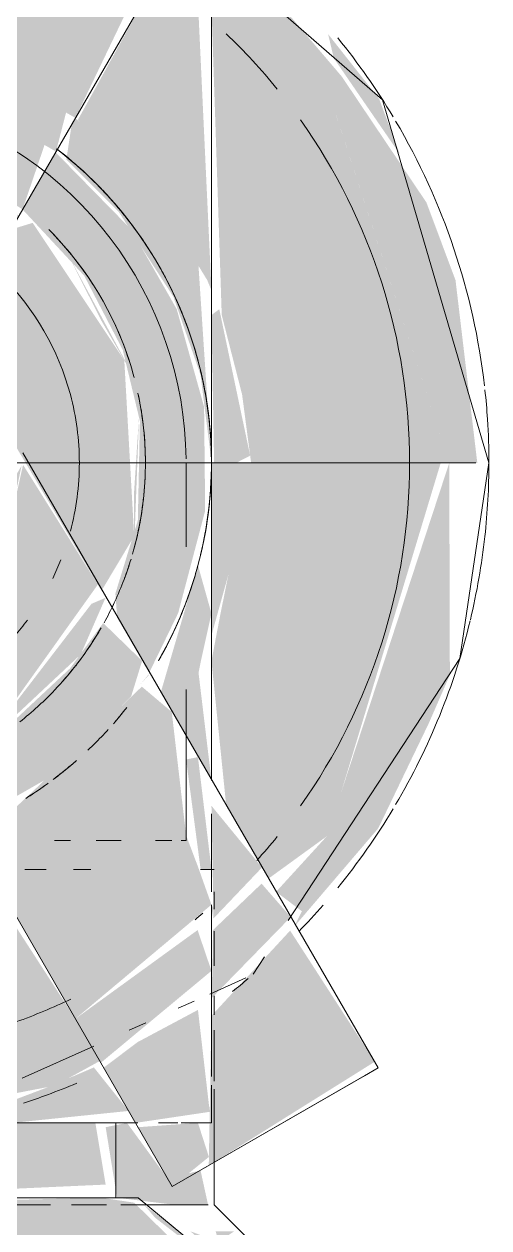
# Model space of a CAD drawing. Header units: metres. Extents: x 147 to 427, y -16 to 162.
# Drawn here: x 392.97753 to 392.99512, y 0.47102 to 0.51662 of the extents above; entities that cross this region are included whole.
import ezdxf

# ---------------------------------------------------------------- set-up
doc = ezdxf.new("R2010")
doc.units = ezdxf.units.M
for name, color, linetype, lineweight in [('P-PIPE', 7, 'Continuous', 5), ('P-PIPE-CNTR', 7, 'Continuous', 5), ('P-SANR-FIXT', 7, 'Continuous', 5)]:
    doc.layers.add(name, color=color, linetype=linetype, lineweight=lineweight)

# ---------------------------------------------------------------- blocks, each defined once
blk = doc.blocks.new('UT_Ducha higiênica - UT_Ducha higiênica-V225-HH')
at = {"layer": 'P-SANR-FIXT', "true_color": 0xf4f4f4, "transparency": 33554598}
h = blk.add_hatch(color=7, dxfattribs=at)
h.paths.add_polyline_path([(-160.2381588485646, 0.4999999999999957), (-160.2324485089766, 0.5002589616999801), (-160.2324826019312, 0.5019999999999996), (-160.2395215763958, 0.5014188907002822), (-160.2396588485649, 0.4999999999999957)])
h.paths.add_polyline_path([(-160.2309826019311, 0.5065345061047899), (-160.2289729829879, 0.5099429394195846), (-160.2258750377275, 0.5130291338498264), (-160.2225171080359, 0.515000000000001), (-160.2186765996418, 0.5161453284728974), (-160.2140814782975, 0.5172928427253177), (-160.2113817903898, 0.5228253563910695), (-160.2240052417628, 0.5223849030854569), (-160.2309826019311, 0.5173155541899396), (-160.2309826019311, 0.5067534605253143)])
h.paths.add_polyline_path([(-160.2009826019311, 0.5065345061047986), (-160.2015046313109, 0.5176948307352345), (-160.2030117923426, 0.5184661012230402), (-160.2060396625115, 0.512990381056767), (-160.2029805880348, 0.509927779207859), (-160.2011414260396, 0.5069179414214795)])
for points in [[(-160.2061322036213, 0.5130613903477692), (-160.2032912939133, 0.5189929170990271), (-160.2092037554136, 0.5228253563910695), (-160.2108872800433, 0.5228253563910695), (-160.2140814782975, 0.5162497123253978), (-160.2097326019312, 0.5151178462871866), (-160.2061525251393, 0.5130769835970073)], [(-160.2068683143473, 0.5117864091702807), (-160.2064709021519, 0.5133212828710773), (-160.2094626129501, 0.5150060131895454), (-160.2137582605469, 0.5162071599012685), (-160.2146411867001, 0.5163233993345213), (-160.2151906224224, 0.5148957339196271), (-160.2102601841919, 0.513734357277895), (-160.2069069824308, 0.5118153033622354)], [(-160.2009826019311, 0.4934654938951842), (-160.1997696763513, 0.4978194532921444), (-160.1994826019312, 0.4999999999999957), (-160.2009826019312, 0.4999999999999957), (-160.2009826019311, 0.4942938369561003)], [(-160.2011037537649, 0.4846000000000035), (-160.2009826019311, 0.4846000000000035), (-160.2014937145368, 0.4888553347687252), (-160.2019426019311, 0.4887656949150743), (-160.2013930415973, 0.4846000000000035), (-160.2011117126249, 0.4846000000000035)], [(-160.2051713986736, 0.4772744466677168), (-160.2009826019311, 0.4807583087691575), (-160.2015076743915, 0.4823029583373289), (-160.2061340060856, 0.4789417316129292), (-160.2052106608979, 0.4773424508350846)], [(-160.2010849627868, 0.4733827895496456), (-160.1948032150545, 0.4773152688201159), (-160.1980061010454, 0.4822836197703098), (-160.2009826019311, 0.4790568279223957), (-160.2010790377383, 0.4737112251848121)], [(-160.2038582462777, 0.4749999999999884), (-160.2010482369112, 0.4754185680363424), (-160.2014937145368, 0.479279729871558), (-160.2037729697936, 0.4780619446702934), (-160.2050649265583, 0.4770900315544701), (-160.2039085291025, 0.4750870924073705)], [(-160.20851891223, 0.4749999999999884), (-160.2041192099489, 0.4754520023373894), (-160.2054323312946, 0.4770989103018079), (-160.2072229884215, 0.4763346362509889), (-160.2107343420649, 0.4749999999999884), (-160.2092519027534, 0.4749999999999884)], [(-160.2159826019311, 0.4721647073991209), (-160.2049875528378, 0.472662892075632), (-160.2053760002134, 0.4749999999999884), (-160.2159826019311, 0.4749740595237684), (-160.2159826019311, 0.4725862251847842)], [(-160.2024646527383, 0.4725862251847842), (-160.2010790377383, 0.4737112251848121), (-160.2014937145368, 0.4749999999999884), (-160.2037636908441, 0.4748362251848443), (-160.2025089163884, 0.472662892075632)]]:
    blk.add_hatch(color=7, dxfattribs=at).paths.add_polyline_path(points)
h = blk.add_hatch(color=7, dxfattribs=at)
h.paths.add_polyline_path([(-160.1938500404854, 0.5116856085778079), (-160.194636124057, 0.5137843915369695), (-160.1965686927311, 0.5162405854187947), (-160.1963528150887, 0.5153262717839715), (-160.1940026302093, 0.5119075733495597)])
h.paths.add_polyline_path([(-160.1919826019312, 0.4999999999999957), (-160.1909219417594, 0.4999999999999957), (-160.1917458933167, 0.5069179414214795), (-160.1928458510506, 0.509859890883845), (-160.1960524909876, 0.5146350040069338), (-160.2003480773071, 0.5196738904808446), (-160.2009826019311, 0.5197057896177735), (-160.2009491082823, 0.5172912196296686), (-160.1963164190547, 0.513338117614164), (-160.1923063552977, 0.5009964104062739)])
h.paths.add_polyline_path([(-160.2401545342114, 0.5019999999999996), (-160.2393327625387, 0.5019999999999996), (-160.2353965111363, 0.5141086614376588), (-160.2309826019311, 0.5176948307375908), (-160.2310826019312, 0.5201939173691621), (-160.2368048215788, 0.5146653923668437), (-160.2392091529797, 0.5098598908829397), (-160.2400053301521, 0.5080332819119435), (-160.24054996818, 0.5019999999999996)])
h = blk.add_hatch(color=7, dxfattribs=at)
h.paths.add_polyline_path([(-160.1994826019312, 0.4999999999999957), (-160.1919826019312, 0.4999999999999957), (-160.1965686927311, 0.5141086614413362), (-160.2009826019311, 0.5173155541899352), (-160.2005938459501, 0.505595966142876), (-160.1998232216181, 0.5025872633877307), (-160.1995184232665, 0.5002720900557494)])
h.paths.add_polyline_path([(-160.2393327625387, 0.5019999999999996), (-160.232219296936, 0.5019999999999996), (-160.2310826019312, 0.5062930847483673), (-160.2309826019311, 0.5074999999999983), (-160.2310826019312, 0.5172428999370865), (-160.2353990097961, 0.5141068460550108), (-160.2391419490971, 0.5025872633877307)])
h = blk.add_hatch(color=7, dxfattribs=at)
h.paths.add_polyline_path([(-160.230788773426, 0.5019999999999996), (-160.2298548657448, 0.5057061630439345), (-160.226589203649, 0.5106066017177951), (-160.2221166105646, 0.5135615986010981), (-160.2177943352469, 0.5147614807840148), (-160.2151761733049, 0.515396775353648), (-160.2147186921286, 0.5163336031177591), (-160.2177943352469, 0.5162614807840146), (-160.2204503083401, 0.5158560964647086), (-160.2259255413507, 0.512990381056767), (-160.2289846158275, 0.509927779207859), (-160.2309826019311, 0.5065345061047899), (-160.2308192969361, 0.5019999999999996)])
h.paths.add_polyline_path([(-160.2310826019312, 0.4999999999999697), (-160.2309826019312, 0.5002147759970795), (-160.2313459069264, 0.5019999999999996), (-160.2322928242475, 0.5014415046206748), (-160.2319203780649, 0.4999999999999957), (-160.2316996663453, 0.4999999999999957)])
h.paths.add_polyline_path([(-160.2009826019312, 0.4999999999999957), (-160.2014937145368, 0.507768441089331), (-160.2029922208744, 0.5099429394196149), (-160.2060901661347, 0.5130291338498351), (-160.2062726654409, 0.5128181033397066), (-160.2064738636805, 0.5114916613508153), (-160.2044886203878, 0.5095018702369998), (-160.2024210033301, 0.5062849662131836), (-160.2013971219542, 0.503331157701283), (-160.2010089713355, 0.5002720900557494)])
h = blk.add_hatch(color=7, dxfattribs=at)
h.paths.add_polyline_path([(-160.2159826019311, 0.4849999999999948), (-160.2103463052361, 0.4862376477580838), (-160.2121003162546, 0.4881939430680839), (-160.2141708686155, 0.4877385192159716), (-160.2182018407467, 0.4877921683328029), (-160.2209323493995, 0.4886361002195574), (-160.2234826019312, 0.4901338411876887), (-160.2258487607435, 0.4924999999999974), (-160.2269244835785, 0.4929999999999973), (-160.2288920466574, 0.4924999999999974), (-160.2268079194785, 0.4897098323594553), (-160.2244534149679, 0.4877545499866366), (-160.2221035607886, 0.4864384013989064), (-160.2177943352469, 0.4852462340740176), (-160.21606826864, 0.4850116430285396)])
h.paths.add_polyline_path([(-160.2033422710125, 0.4920438057782814), (-160.202242167846, 0.4943107881937037), (-160.2012211211471, 0.4981882666842901), (-160.2012617512277, 0.5021203494174719), (-160.2022958511498, 0.5058188147663115), (-160.2040195449219, 0.50883883476483), (-160.2068822036213, 0.511762352242077), (-160.2081322036213, 0.5095972887326086), (-160.2057997644351, 0.507087296304257), (-160.2043373545373, 0.5042705142441813), (-160.203691098311, 0.5015836872348637), (-160.2037696763513, 0.4978194532921444), (-160.2046187021507, 0.495050252531702), (-160.2045513787307, 0.494129327620626), (-160.2035386697282, 0.4923825628676637)])
h.paths.add_polyline_path([(-160.2307034526346, 0.5019999999999996), (-160.228219296936, 0.5019999999999996), (-160.227627849325, 0.5042705142441813), (-160.2258487607435, 0.5074999999999983), (-160.2234826019312, 0.5098661588123243), (-160.2202413784014, 0.5116501093390623), (-160.2173151051963, 0.5123245726170979), (-160.2165738389341, 0.5129759474718593), (-160.2159826019312, 0.515000000000001), (-160.2202413784014, 0.5143329398014874), (-160.224821436696, 0.5119630570092639), (-160.2279456589404, 0.50883883476483), (-160.2297160145838, 0.5057061630439345), (-160.230719296936, 0.5019999999999996)])
h = blk.add_hatch(color=7, dxfattribs=at)
h.paths.add_polyline_path([(-160.2103463052361, 0.4862376477580838), (-160.2069743056087, 0.4881669754173187), (-160.2040195449219, 0.4911611652351657), (-160.2036067553939, 0.4924999999999974), (-160.2050811477585, 0.4939338100733764), (-160.2063324714226, 0.4922184664332115), (-160.2089114297991, 0.4898047899914182), (-160.2110751246428, 0.4874999999999942), (-160.2104326019309, 0.4863871180180418)])
h.paths.add_polyline_path([(-160.2289729829879, 0.4929999999999973), (-160.2266391383314, 0.4935300401266964), (-160.2275931713075, 0.4956457656155595), (-160.2283412934672, 0.4989266556538753), (-160.2291038934256, 0.5019999999999996), (-160.2307922062144, 0.5014461990487026), (-160.2306895989587, 0.497774421467172), (-160.229626934429, 0.4940787784381638), (-160.2291604152748, 0.4929999999999973)])
h.paths.add_polyline_path([(-160.2081322036213, 0.5095972887326086), (-160.2072884457989, 0.5120740728286105), (-160.2104423682955, 0.5138021428639631), (-160.2140814782975, 0.5147416168188307), (-160.2157450370879, 0.5144114743788429), (-160.2165487685923, 0.51242546274501), (-160.2140814782975, 0.5122497123253987), (-160.2106769049435, 0.5112164606619954), (-160.2081569987947, 0.509616314738408)])
at = {"layer": 'P-SANR-FIXT', "true_color": 0x7f7f7f, "transparency": 33554598}
h = blk.add_hatch(color=8, dxfattribs=at)
h.paths.add_polyline_path([(-160.2159826019311, 0.4874999999999985), (-160.211888482217, 0.4889087766431101), (-160.2133606438607, 0.492584251202917), (-160.2129255109277, 0.4931804128162534), (-160.2242864200808, 0.4929945072572295), (-160.2189767949158, 0.487894192984691), (-160.2165487685923, 0.4875745372549858)])
h.paths.add_polyline_path([(-160.2199225899262, 0.4931850850210886), (-160.2237274049303, 0.498664685702958), (-160.2225438265679, 0.4956457656155595), (-160.2204713261426, 0.4935300401266964)])
h.paths.add_polyline_path([(-160.2120348417285, 0.4931985468794979), (-160.2101461923085, 0.4947690293694935), (-160.2088227379701, 0.4967647619362152), (-160.2081693600188, 0.4998937575964272), (-160.2120117636892, 0.4932385192159834)])
h.paths.add_polyline_path([(-160.2154847801825, 0.4940030751975834), (-160.2122870178114, 0.4944070898541941), (-160.2092211211472, 0.5002826213526572), (-160.212550509726, 0.5059969248024123), (-160.2197551361733, 0.5054596286239528), (-160.2227440827152, 0.4997173786476548), (-160.2192178399949, 0.4940030751975834), (-160.2156197447937, 0.4940030751975834)])
h.paths.add_polyline_path([(-160.2051450429834, 0.4951533056728226), (-160.2039085291025, 0.4972250040119259), (-160.2042821022159, 0.5038822856765331), (-160.2077486400432, 0.5090893813139499), (-160.2085700972237, 0.50883883476483), (-160.2106769049435, 0.5058188147663115), (-160.2113817903898, 0.5056703350218571), (-160.2052082394836, 0.4952623097586433)])
h.paths.add_polyline_path([(-160.2238571829237, 0.4999999999999957), (-160.2173151051963, 0.5123245726170979), (-160.2203588593785, 0.5114153049803465), (-160.2225768744599, 0.5101347333760455), (-160.2224530780587, 0.50883883476483), (-160.2242864200808, 0.5070054927427489), (-160.2239101068653, 0.5064170115166828), (-160.2281419822442, 0.5025872633877307), (-160.2280566747597, 0.5019999999999996), (-160.223719076851, 0.5014683261297063), (-160.2238337248149, 0.5004412273821738)])
h.paths.add_polyline_path([(-160.2173529733223, 0.5068195871837423), (-160.2130968335323, 0.5068195871837423), (-160.2134125108043, 0.5073994190409605), (-160.2159826019311, 0.5078543565477138), (-160.2194826019312, 0.5070359871875737), (-160.2192178399949, 0.5068195871837423), (-160.2176540539886, 0.5068195871837423)])
h = blk.add_hatch(color=8, dxfattribs=at)
h.paths.add_polyline_path([(-160.211732601931, 0.4886387840678761), (-160.2094627967531, 0.4895262994064754), (-160.2052826444103, 0.4953906466284574), (-160.2081127231004, 0.4999248013085677), (-160.2088227379701, 0.4967647619362152), (-160.2101461923085, 0.4947690293694935), (-160.2124826019312, 0.4929695615268332), (-160.2136466591517, 0.4919540284226173), (-160.2117589274124, 0.4886843811391898)])
h.paths.add_polyline_path([(-160.2258305004488, 0.4929999999999973), (-160.2239439654924, 0.4935300401266964), (-160.2241277605114, 0.4937499999999755), (-160.2258240808713, 0.494318019484659), (-160.2265713502556, 0.4934416969863349), (-160.2258830884425, 0.4929999999999973)])
h.paths.add_polyline_path([(-160.2271946445679, 0.4946836369557288), (-160.2265419128235, 0.4952499999999968), (-160.2274797726695, 0.4953719970856647), (-160.2272363559961, 0.4947843372514499)])
h.paths.add_polyline_path([(-160.2104423682955, 0.505595966142876), (-160.2086370674743, 0.5094573800050767), (-160.2169709170956, 0.5122881879214655), (-160.2194826019312, 0.5070359871875737), (-160.2169709170956, 0.5077851304115357), (-160.2135446170986, 0.5074472535264979), (-160.2106769049435, 0.5058188147663115)])
h = blk.add_hatch(color=8, dxfattribs=at)
h.paths.add_polyline_path([(-160.2097326019312, 0.4891746824527058), (-160.2059299388544, 0.4927430570895183), (-160.20499165427, 0.4948887341152876), (-160.2055227804645, 0.4946610286031488), (-160.209728883159, 0.489179528850926)])
h.paths.add_polyline_path([(-160.2082948257975, 0.509315618860945), (-160.2085629071941, 0.509927779207859), (-160.2117420814692, 0.5116576712252763), (-160.2148264809524, 0.5123477937856185), (-160.2140814782975, 0.5117125288071749), (-160.2083216204695, 0.5093267175775128)])
h = blk.add_hatch(color=8, dxfattribs=at)
h.paths.add_polyline_path([(-160.2192178399949, 0.4879259271713506), (-160.2224140925532, 0.4903784980197549), (-160.2224530780587, 0.4911611652351657), (-160.224821436696, 0.4929999999999973), (-160.2257938434747, 0.4924284304218388), (-160.2234826019312, 0.4901338411876887), (-160.2207568403646, 0.4885634019969886), (-160.2194826019312, 0.4880355951561732)])
h.paths.add_polyline_path([(-160.2039085291025, 0.5032352380637806), (-160.2064011188847, 0.5078709966811211), (-160.2051572843839, 0.505398145657195), (-160.2040131845488, 0.5034165066139403)])
h.paths.add_polyline_path([(-160.2039085291025, 0.4967647619362195), (-160.2037211211471, 0.5018117333157274), (-160.2039085291025, 0.4989426508222514), (-160.2039085291025, 0.4972250040119259)])
h.paths.add_polyline_path([(-160.2280566747597, 0.5032352380638325), (-160.224821436696, 0.5057177235426447), (-160.2239101068653, 0.5064170115166742), (-160.2242864200808, 0.5070054927427489), (-160.2222350163039, 0.5090568965196393), (-160.2225768744599, 0.5101347333760455), (-160.2252732655025, 0.5082499999999895), (-160.227627849325, 0.5042705142441813), (-160.227947006775, 0.5035000000000079)])
at = {"layer": 'P-SANR-FIXT', "true_color": 0xf4f4f4, "transparency": 33554598}
h = blk.add_hatch(color=7, dxfattribs=at)
h.paths.add_polyline_path([(-160.2000448257974, 0.4999999999999957), (-160.1995184232665, 0.5002720900557494), (-160.2006861528723, 0.5058188147663115), (-160.2009826019311, 0.505595966142876), (-160.2008826019312, 0.4999999999999957)])
h.paths.add_polyline_path([(-160.2309826019312, 0.5019999999999996), (-160.2313371561497, 0.5056785365017608), (-160.2321419822442, 0.5025872633877307), (-160.2316996663453, 0.5019999999999996), (-160.2310826019312, 0.5019999999999996)])
h = blk.add_hatch(color=7, dxfattribs=at)
h.paths.add_polyline_path([(-160.2009704502107, 0.4797304186956965), (-160.1979810813862, 0.4827965915734658), (-160.1990862370311, 0.484062235558563), (-160.2009240011644, 0.4823051692629984), (-160.2009647660472, 0.4800455016583232)])
h.paths.add_polyline_path([(-160.2399231404358, 0.4929999999999973), (-160.2378803845345, 0.4935300401266964), (-160.2402565940991, 0.4999999999999957), (-160.2410251030233, 0.4995520433462421), (-160.2401953583405, 0.4929999999999973), (-160.2399826019311, 0.4929999999999973)])
h = blk.add_hatch(color=7, dxfattribs=at)
h.paths.add_polyline_path([(-160.2381151633777, 0.4883143914236217), (-160.2378015725795, 0.4870096189432288), (-160.2353911842693, 0.4837539298559339), (-160.2358324298784, 0.4849938111970887), (-160.2379625736528, 0.488092426650423)])
h.paths.add_polyline_path([(-160.2309961332686, 0.4798068932403041), (-160.2316171265525, 0.4831454549325452), (-160.2353990097961, 0.4858931539449849), (-160.2381588485646, 0.4929999999999973), (-160.2401953583405, 0.4929999999999973), (-160.239119352812, 0.4901401091164366), (-160.235755199623, 0.4851540632779244), (-160.2310826019311, 0.4798791902171006)])
h.paths.add_polyline_path([(-160.1978026729482, 0.4824888649014267), (-160.1946704241043, 0.4861579682227298), (-160.1927560508827, 0.4901401091167398), (-160.1919598737103, 0.4919667180878919), (-160.1919826019312, 0.4999999999999957), (-160.1966189812628, 0.4858548018016834), (-160.1985361103879, 0.4837539298559339), (-160.1975588910151, 0.4830131774866244), (-160.1978159158585, 0.4825117068517759)])
h = blk.add_hatch(color=7, dxfattribs=at)
h.paths.add_polyline_path([(-160.2009162897829, 0.4827326244058527), (-160.1990693751466, 0.4846737282206806), (-160.2009826019311, 0.4870096189432288), (-160.2009089191045, 0.483141193794052)])
h.paths.add_polyline_path([(-160.230572162265, 0.4846000000000035), (-160.230150333388, 0.4850488052844639), (-160.2300224964974, 0.4858931539449849), (-160.2305826812654, 0.4924999999999974), (-160.2309826019311, 0.4924999999999974), (-160.2307034526346, 0.4846000000000035)])
h.paths.add_polyline_path([(-160.2009826019311, 0.4879737454057249), (-160.2014937145368, 0.4922315589106562), (-160.2019426142281, 0.4896296165777128), (-160.2011499736367, 0.4882624354392403)])
h.paths.add_polyline_path([(-160.2319203780649, 0.4929999999999973), (-160.2310093378556, 0.4935300401266964), (-160.2321895989587, 0.497774421467172), (-160.2324826019312, 0.4999999999999957), (-160.2398228830822, 0.4995084359281481), (-160.2377081640575, 0.4929999999999973), (-160.2319740088062, 0.4929999999999973)])
h = blk.add_hatch(color=7, dxfattribs=at)
h.paths.add_polyline_path([(-160.2310489140794, 0.4827326244058484), (-160.2316996663453, 0.4929999999999973), (-160.2375457042094, 0.4924999999999974), (-160.2353965111331, 0.4858913385600067), (-160.2310826019311, 0.4827571000628529)])
h.paths.add_polyline_path([(-160.1988249249752, 0.4842520898802125), (-160.1965661940662, 0.4858931539449849), (-160.1923063552977, 0.4999999999999957), (-160.1994826019312, 0.4999999999999957), (-160.200639491001, 0.4942938369561003), (-160.2009826019311, 0.4924999999999974), (-160.200423637396, 0.4870096189432288), (-160.1990693751466, 0.4846737282206806)])
h = blk.add_hatch(color=7, dxfattribs=at)
h.paths.add_polyline_path([(-160.2227614484487, 0.4771746436089262), (-160.2079599620995, 0.4776150969145389), (-160.2061340060856, 0.4789417316129292), (-160.2107343420649, 0.486066622559313), (-160.2139064699105, 0.4852733279658398), (-160.2177943352469, 0.4852385192159765), (-160.2208850847453, 0.4859214881872046), (-160.224821436696, 0.4880077625104392), (-160.2273386028123, 0.4903354624166741), (-160.2301610344482, 0.4929999999999973), (-160.2305680819082, 0.4924647540338287), (-160.230020412554, 0.4897109239038588), (-160.230572162265, 0.4846000000000035), (-160.2309826019311, 0.4846000000000035), (-160.2304575294708, 0.4823029583373203), (-160.2233990097962, 0.4771746436089262)])
h.paths.add_polyline_path([(-160.2009826019311, 0.4826844458100605), (-160.2009089191045, 0.483141193794052), (-160.2009826019311, 0.4832645150172863)])
h.paths.add_polyline_path([(-160.2084764584698, 0.4870143329869355), (-160.2069603382899, 0.4881448272080701), (-160.2084724404206, 0.4870174161445135)])
h.paths.add_polyline_path([(-160.20332967493, 0.4920220795047228), (-160.203688354657, 0.4915927807916347), (-160.2033773472945, 0.491933260690961)])
h.paths.add_polyline_path([(-160.2019426142281, 0.4896296165777128), (-160.2013825225969, 0.4924999999999974), (-160.2009826019311, 0.4942938369561003), (-160.2014937145368, 0.4961177143234626), (-160.2029056183341, 0.4912906481525375), (-160.2019623599229, 0.4896636748151739)])
h.paths.add_polyline_path([(-160.2309826019311, 0.4934654938951885), (-160.2310826019312, 0.4999999999999827), (-160.2324496888068, 0.4997500000000001), (-160.2310826019312, 0.4937069152516111), (-160.2310093378556, 0.4935300401266964)])
h = blk.add_hatch(color=7, dxfattribs=at)
h.paths.add_polyline_path([(-160.2061340060856, 0.4789417316129292), (-160.2009826019311, 0.4832645150172863), (-160.2014937145368, 0.4847037735849222), (-160.2019426142281, 0.4858931539449849), (-160.2024853539402, 0.4905657577561924), (-160.2036180042295, 0.4915245114150377), (-160.2077326019312, 0.4875677638551671), (-160.2099268399703, 0.4855111126056631), (-160.2069100900083, 0.48028594839801)])
h.paths.add_polyline_path([(-160.2307554422429, 0.4929999999999973), (-160.2294672623741, 0.4935716896079477), (-160.2305968866584, 0.4967647619362239), (-160.2309826019311, 0.4960918324188542), (-160.2307897880466, 0.4929999999999973)])
h = blk.add_hatch(color=7, dxfattribs=at)
h.paths.add_polyline_path([(-160.2143716520143, 0.4749740595237684), (-160.2069100900083, 0.4764082470969084), (-160.2052106608979, 0.4773424508350846), (-160.2061340060856, 0.4789417316129292), (-160.2092519027534, 0.4771746436089262), (-160.2240052417628, 0.4776150969145345), (-160.2309826019311, 0.4823051692637911), (-160.2304714893255, 0.4793682352357547), (-160.2280566747597, 0.477958733278923), (-160.2179390175928, 0.4749787176453665), (-160.2159577996107, 0.4749761306511052)])
h.paths.add_polyline_path([(-160.2009826019311, 0.4797199523896323), (-160.2009579828564, 0.4804215056030272), (-160.2009826019311, 0.4800248858368468)])
h = blk.add_hatch(color=7, dxfattribs=at)
h.paths.add_polyline_path([(-160.2159826019311, 0.4679732818833372), (-160.2131607196754, 0.4674740521512208), (-160.2117120876869, 0.4690481917496852), (-160.2096646939692, 0.4697750420903527), (-160.2060644355998, 0.4693313595156274), (-160.2049265587131, 0.4688052638407292), (-160.202242167846, 0.466499999999999), (-160.2013232143819, 0.4667929843798218), (-160.2009826019312, 0.4670932423169916), (-160.2013232143819, 0.4694471300802602), (-160.2039085291025, 0.4719787506715541), (-160.2051572843838, 0.4721647073991209), (-160.2159826019311, 0.4719000000000021), (-160.2159826019311, 0.4689838330691268)])
h.paths.add_polyline_path([(-160.2159826019311, 0.466499999999999), (-160.2139064699105, 0.466820342801322), (-160.2159826019311, 0.4679732818833372), (-160.2159826019311, 0.4670932423171865)])
at = {"layer": 'P-SANR-FIXT'}
for p, q in [((-160.2104423682955, 0.505595966142876), (-160.1990005511238, 0.5254137748155759)), ((-160.2009826019311, 0.4999999999999957), (-160.2009826019311, 0.521420596919532)), ((-160.1946704241043, 0.4770862251849087), (-160.2081170227482, 0.5003764172242402)), ((-160.2009826019311, 0.4879737454057292), (-160.2009826019311, 0.4999999999999957)), ((-160.2139064699105, 0.4924040338572285), (-160.2024646527383, 0.4725862251847842)), ((-160.2024646527383, 0.4725862251847874), (-160.1946704241043, 0.4770862251849163)), ((-160.2159826019312, 0.47499999999999), (-160.2037631949445, 0.47499999999999)), ((-160.2045996895024, 0.4721647073991209), (-160.2045996895024, 0.4749999999999884)), ((-160.204167538358, 0.4721647073991261), (-160.2159826019312, 0.4721647073991261)), ((-160.2037507480438, 0.4721647073991209), (-160.2009863121667, 0.4698729639307858))]:
    blk.add_line(p, q, dxfattribs=at)
at = {"layer": 'P-SANR-FIXT', "color": 253, "true_color": 0x9e9e9e}
for p, q in [((-160.2009826019311, 0.4837539298559339), (-160.2009826019311, 0.4867053765620388)), ((-160.2009826019311, 0.4767590584327616), (-160.2009826019311, 0.4832645150172863)), ((-160.1994092547368, 0.4806312406241862), (-160.1989790054296, 0.4812887212526311)), ((-160.2010441831906, 0.4798796627598756), (-160.1996861313882, 0.4804893542800053)), ((-160.2081444410043, 0.4766920325295465), (-160.2054348469134, 0.4779084931514825)), ((-160.1951925384213, 0.4767847823434119), (-160.1946704241043, 0.4770862251849163)), ((-160.2024646527383, 0.4725862251847874), (-160.1951925384213, 0.4767847823434119)), ((-160.2009826019311, 0.4749999999999884), (-160.2009826019311, 0.4764264542566468)), ((-160.2079336673632, 0.47499999999999), (-160.2052946086728, 0.47499999999999)), ((-160.2049875528379, 0.47499999999999), (-160.2045996895024, 0.47499999999999)), ((-160.2049332958309, 0.47499999999999), (-160.2037631949445, 0.47499999999999)), ((-160.2029922208744, 0.47499999999999), (-160.2022524597742, 0.47499999999999)), ((-160.2021236069304, 0.47499999999999), (-160.2009826019311, 0.47499999999999)), ((-160.2098329611045, 0.4721647073991261), (-160.2079336673632, 0.4721647073991261)), ((-160.2079336673632, 0.4721647073991261), (-160.2053068372047, 0.4721647073991261)), ((-160.2049875528379, 0.4721647073991261), (-160.2045996895024, 0.4721647073991261)), ((-160.204167538358, 0.4721647073991261), (-160.2049027317112, 0.4721647073991261)), ((-160.2037507480438, 0.4721647073991261), (-160.204167538358, 0.4721647073991261))]:
    blk.add_line(p, q, dxfattribs=at)
at = {"layer": 'P-SANR-FIXT', "color": 254, "true_color": 0xd5d5d5}
for p, q in [((-160.202242167846, 0.4793418326975014), (-160.2016411020053, 0.4796116786234663)), ((-160.2040994409776, 0.478508017907127), (-160.2034691837225, 0.4787909691931165)), ((-160.2079336673632, 0.47499999999999), (-160.2052946086728, 0.47499999999999)), ((-160.2078899074251, 0.47499999999999), (-160.2053760002134, 0.47499999999999)), ((-160.2029922208744, 0.47499999999999), (-160.2022524597742, 0.47499999999999)), ((-160.2021236069304, 0.47499999999999), (-160.2009826019311, 0.47499999999999)), ((-160.2073333751009, 0.4721647073991261), (-160.2098666749875, 0.4721647073991261)), ((-160.2098329611045, 0.4721647073991261), (-160.2053068372047, 0.4721647073991261)), ((-160.2053895057294, 0.4721647073991261), (-160.2073333751009, 0.4721647073991261))]:
    blk.add_line(p, q, dxfattribs=at)
at = {"layer": 'P-SANR-FIXT', "flags": 128}
for points in [[(-160.1904826019312, 0.4999999999999957), (-160.1945053763247, 0.5137469553082676), (-160.2010526201131, 0.5194518004710608)], [(-160.1980771586801, 0.4826668681960964), (-160.191582471389, 0.4925916513630595), (-160.1904826019312, 0.4999999999999957)]]:
    blk.add_lwpolyline(points, dxfattribs=at)
at = {"layer": 'P-SANR-FIXT', "color": 253, "true_color": 0x9e9e9e}
for centre, radius, start, end in [((-160.2159826019312, 0.5), 0.02249999999997966, 38.99614415342776, 46.24922359495132), ((-160.2159826019312, 0.5), 0.02249999999997966, 38.99614415342776, 46.24922359495132), ((-160.2159826019312, 0.5), 0.02549999999997935, 30.91209900497302, 39.12826048946958), ((-160.2159826019312, 0.5), 0.02249999999996529, 8.481479150569487e-13, 35.25320796021018), ((-160.2159826019312, 0.5), 0.02249999999996529, 8.481479150569487e-13, 35.25320796021018), ((-160.2159826019312, 0.5), 0.02549999999998562, 6.574650601762375, 30.51215374487862), ((-160.2159826019312, 0.5), 0.01499999999998698, 31.69476383258468, 42.03438205563398), ((-160.2159826019312, 0.5), 0.01249999999999537, 32.62500000006549, 45.00000000003953), ((-160.2159826019312, 0.5000000000000007), 0.01000000000001174, 15.00000000007416, 45.00000000003712), ((-160.2159826019312, 0.5), 0.01499999999997752, 17.50828776296208, 27.26107276225782), ((-160.2159826019312, 0.5), 0.01249999999998354, 15.00000000000071, 27.37500000006211), ((-160.2159826019312, 0.5), 0.01499999999998702, 8.481479150569794e-13, 13.42124724477079), ((-160.2159826019312, 0.5000000000000007), 0.0099999999999909, 359.9999999999984, 14.99462715370674), ((-160.2159826019312, 0.5), 0.01249999999996021, 359.9999999999947, 11.99570172296482), ((-160.2159826019312, 0.5), 0.02550000000000033, 3.710581136439001, 6.214186425029055), ((-160.2159826019312, 0.5000000000000007), 0.01000000000000438, 345.0000000000041, 359.9999999999955), ((-160.2159826019312, 0.5), 0.01499999999998636, 346.5787527551836, 0), ((-160.2159826019312, 0.5), 0.02249999999998542, 324.7467920397806, 1.399444059843948e-13), ((-160.2159826019312, 0.5), 0.02249999999998542, 324.7467920397806, 1.399444059843948e-13), ((-160.2159826019312, 0.5), 0.02549999999999386, 353.7134249273664, 359.9999999999993), ((-160.2159826019312, 0.5), 0.01249999999997619, 345.0000000000256, 357.375000000013), ((-160.2159826019312, 0.5), 0.0124999999999694, 334.1338108579212, 342.3750000000545), ((-160.2159826019312, 0.5), 0.01499999999997043, 332.7804708797526, 342.4917122369009), ((-160.2159826019312, 0.5), 0.02549999999999089, 329.4878462569749, 346.4373503192862), ((-160.2159826019312, 0.5), 0.01499999999999301, 318.8013847789838, 321.8504674212776), ((-160.2159826019312, 0.5), 0.01499999999996542, 307.282698875502, 311.1856031173729), ((-160.2159826019312, 0.5), 0.01499999999997268, 302.09360021043, 305.88980773911), ((-160.2159826019312, 0.5), 0.02549999999997431, 320.8717395061903, 329.0879009985644), ((-160.2159826019312, 0.5), 0.02249999999997775, 317.9743137249259, 321.0038558465748), ((-160.2159826019312, 0.5), 0.02249999999997775, 317.9743137249259, 321.0038558465748), ((-160.2159826019312, 0.5), 0.02549999999999963, 315.8872764102319, 318.9452507125823), ((-160.2159826019312, 0.5), 0.02550000000000612, 287.9999999999685, 290.181801023376)]:
    blk.add_arc(centre, radius, start, end, dxfattribs=at)
at = {"layer": 'P-SANR-FIXT', "color": 254, "true_color": 0xd5d5d5}
for centre, radius, start, end in [((-160.2159826019312, 0.5), 0.01499999999999362, 46.3789540935468, 52.45709492384932), ((-160.2159826019312, 0.5), 0.01499999999995752, 42.03438205557801, 45.00000000000038), ((-160.2159826019312, 0.5), 0.01499999999999684, 27.26107276228783, 29.99999999999481), ((-160.2159826019312, 0.5), 0.01499999999999898, 15.00000000001411, 17.50828776298561), ((-160.2159826019312, 0.5), 0.02549999999998556, 346.5186400921942, 353.7134249273691), ((-160.2159826019312, 0.5000000000000007), 0.009999999999989113, 334.0484734996678, 338.4375000000304), ((-160.2159826019312, 0.5), 0.01499999999999751, 342.4917122368713, 344.9999999999879), ((-160.2159826019312, 0.5000000000000007), 0.009999999999984, 319.0076141229678, 323.4375000000577), ((-160.2159826019312, 0.5), 0.01249999999997352, 326.6428716152444, 329.9999999999769), ((-160.2159826019312, 0.5), 0.0124999999999503, 322.0777517247317, 326.3224632541193), ((-160.2159826019312, 0.5), 0.01499999999999054, 330.0000000000159, 332.7389272377362), ((-160.2159826019312, 0.5), 0.01249999999997246, 315.9185713259383, 321.1261221404706), ((-160.2159826019312, 0.5), 0.0124999999999813, 308.2888236494372, 312.3750000000315), ((-160.2159826019312, 0.5), 0.0149999999999824, 318.8013847790041, 321.8504674212974), ((-160.2159826019312, 0.5), 0.02549999999997452, 308.2587396799246, 310.0036325066804), ((-160.2159826019312, 0.5), 0.02249999999999798, 289.7651509531838, 295.4802495557511), ((-160.2159826019312, 0.5), 0.02249999999999798, 289.7651509531838, 295.4802495557511), ((-160.2159826019312, 0.5), 0.02549999999999763, 290.1818010233821, 292.8644198444607)]:
    blk.add_arc(centre, radius, start, end, dxfattribs=at)
at = {"layer": 'P-SANR-FIXT'}
for radius, start, end in [(0.01499999999998636, 359.9999999999994, 52.45709492383546), (0.02549999999999505, 7.483658074036427e-13, 3.710581136438237), (0.01499999999999684, 330.0000000000053, 359.9999999999992)]:
    blk.add_arc((-160.2159826019312, 0.5), radius, start, end, dxfattribs=at)
at = {"layer": 'P-SANR-FIXT', "color": 252, "true_color": 0x898989}
for radius, start, end in [(0.01249999999997799, 32.62500000002994, 45.00000000000026), (0.01249999999996874, 14.99999999998426, 27.37500000003489), (0.01249999999997833, 5.088887490349028e-13, 11.99570172298658), (0.01249999999998461, 345.0000000000161, 357.3750000000115), (0.01249999999999957, 334.1338108578669, 342.3750000000147)]:
    blk.add_arc((-160.2159826019312, 0.5), radius, start, end, dxfattribs=at)
at = {"layer": 'P-SANR-FIXT', "color": 9, "true_color": 0xbbbbbb}
for radius, start, end in [(0.009999999999998474, 15.00000000005828, 45.00000000000057), (0.01000000000000898, 6.361109362938533e-13, 14.99462715373415), (0.009999999999990905, 345.0000000000268, 0)]:
    blk.add_arc((-160.2159826019312, 0.5000000000000007), radius, start, end, dxfattribs=at)
at = {"layer": 'P-SANR-FIXT', "color": 254, "true_color": 0xcecece}
for radius, start, end in [(0.009999999999992038, 334.0484734996637, 338.4375000000269), (0.01000000000002099, 319.0076141228641, 323.4374999999579)]:
    blk.add_arc((-160.2159826019312, 0.5000000000000007), radius, start, end, dxfattribs=at)
at = {"layer": 'P-SANR-FIXT', "color": 253, "true_color": 0x9d9d9d}
for radius, start, end in [(0.01249999999996865, 326.6428716152547, 329.9999999999868), (0.01250000000000594, 322.0777517246082, 326.3224632540021), (0.01249999999997062, 315.9185713259425, 321.1261221404748), (0.01250000000000854, 308.2888236493766, 312.3749999999695)]:
    blk.add_arc((-160.2159826019312, 0.5), radius, start, end, dxfattribs=at)
at = {"layer": 'P-SANR-FIXT', "color": 254, "true_color": 0xe9e9e9}
for radius, start, end in [(0.01500000000000987, 307.2826988754202, 311.1856031172889), (0.01499999999999048, 302.0936002103995, 305.8898077390779), (0.02250000000000578, 309.7201654775274, 310.6946724749868), (0.02250000000000578, 309.7201654775274, 310.6946724749868)]:
    blk.add_arc((-160.2159826019312, 0.5), radius, start, end, dxfattribs=at)
at = {"layer": 'P-SANR-FIXT'}
for points, knots in [([(-160.2068187205971, 0.5118754349913154), (-160.2066403750748, 0.511736208754266), (-160.2062419219189, 0.5114108114371112), (-160.2056540789926, 0.5108881588117454), (-160.2050634992215, 0.5103022571202557), (-160.2043372230795, 0.5094810922105009), (-160.2038549376946, 0.5088406973741364), (-160.2035600955342, 0.5084072192083618)], [0.3652012868133062, 0.3652012868133062, 0.3652012868133062, 0.3652012868133062, 0.3928571428571428, 0.4285714285714285, 0.4642857142857143, 0.5, 0.5714285714285714, 0.5714285714285714, 0.5714285714285714, 0.5714285714285714]), ([(-160.2026428994406, 0.5068598899816732), (-160.2024476243528, 0.5064791372353923), (-160.2020877396108, 0.5056991499168842), (-160.201800287297, 0.5049035338761748), (-160.2016727168547, 0.5044974835178802)], [0.6543483204604513, 0.6543483204604513, 0.6543483204604513, 0.6543483204604513, 0.7142857142857143, 0.7759082570563547, 0.7759082570563547, 0.7759082570563547, 0.7759082570563547]), ([(-160.2013918611232, 0.5034796484434088), (-160.2013443011668, 0.5032802331383817), (-160.2010944705276, 0.5021287754231303), (-160.2009826019311, 0.5009692221810378), (-160.2009826019311, 0.4999999999999999)], [0.8271486875720991, 0.8271486875720991, 0.8271486875720991, 0.8271486875720991, 0.8571428571428571, 1, 1, 1, 1]), ([(-160.2009826019311, 0.4999999999999999), (-160.2009826019311, 0.4990307778189622), (-160.2010944674502, 0.4978712160827807), (-160.201344302459, 0.496719770428432), (-160.201391863186, 0.4965203572504347)], [0, 0, 0, 0, 0.1428571428571428, 0.1728513124285431, 0.1728513124285431, 0.1728513124285431, 0.1728513124285431]), ([(-160.201672721919, 0.4955025304606185), (-160.2018002927611, 0.4950964812057392), (-160.2020864898461, 0.4943043277319801), (-160.2024444764353, 0.49352763174245), (-160.2026377186741, 0.4931501949205815)], [0.2240917429425745, 0.2240917429425745, 0.2240917429425745, 0.2240917429425745, 0.2857142857142857, 0.3451217526920706, 0.3451217526920706, 0.3451217526920706, 0.3451217526920706])]:
    blk.add_open_spline(points, degree=3, knots=knots, dxfattribs=at)
at = {"layer": 'P-SANR-FIXT', "color": 253, "true_color": 0x9e9e9e}
for points, knots in [([(-160.2056615909571, 0.5108847017631559), (-160.2058659574462, 0.5110765601809292), (-160.2062419235329, 0.511410806982378), (-160.2066403758128, 0.5117362067172878), (-160.2068187209256, 0.5118754340847443)], [0.5714285714285714, 0.5714285714285714, 0.5714285714285714, 0.5714285714285714, 0.6071428571428571, 0.6347987131866937, 0.6347987131866937, 0.6347987131866937, 0.6347987131866937]), ([(-160.2029744341245, 0.5074720207796016), (-160.2028997749337, 0.5073415308338486), (-160.2027874592995, 0.507137767559581), (-160.2026803375168, 0.5069328877740565), (-160.2026428994406, 0.5068598899816732)], [0.6220341308573264, 0.6220341308573264, 0.6220341308573264, 0.6220341308573264, 0.6428571428571428, 0.6543483204604513, 0.6543483204604513, 0.6543483204604513, 0.6543483204604513]), ([(-160.201672721919, 0.5044974695394026), (-160.2018002927611, 0.5049035187942748), (-160.2020877429528, 0.5056991406920476), (-160.2024476126821, 0.5064791694488455), (-160.2026428941394, 0.5068599046140726)], [0.2240917429436452, 0.2240917429436452, 0.2240917429436452, 0.2240917429436452, 0.2857142857142857, 0.3456516795395486, 0.3456516795395486, 0.3456516795395486, 0.3456516795395486]), ([(-160.2009826019311, 0.4999999999999999), (-160.2009826019311, 0.5009692221810377), (-160.2010944674502, 0.502128783917215), (-160.201344302459, 0.5032802295715594), (-160.201391863186, 0.5034796427495525)], [0, 0, 0, 0, 0.1428571428571428, 0.1728513124279007, 0.1728513124279007, 0.1728513124279007, 0.1728513124279007]), ([(-160.2013918611232, 0.4965203515565784), (-160.2013443011668, 0.4967197668616098), (-160.2010944705276, 0.4978712245768653), (-160.2009826019311, 0.4990307778189622), (-160.2009826019311, 0.4999999999999999)], [0.8271486875714567, 0.8271486875714567, 0.8271486875714567, 0.8271486875714567, 0.8571428571428571, 1, 1, 1, 1]), ([(-160.202637724141, 0.4931502100104191), (-160.2024444879754, 0.4935276635952883), (-160.2020864864948, 0.4943043184816103), (-160.201800287297, 0.4950964661238391), (-160.2016727168547, 0.4955025164821411)], [0.6548782473079293, 0.6548782473079293, 0.6548782473079293, 0.6548782473079293, 0.7142857142857143, 0.7759082570574254, 0.7759082570574254, 0.7759082570574254, 0.7759082570574254]), ([(-160.2026428941394, 0.4931400953859444), (-160.2026803334367, 0.4930671009641892), (-160.2027899018462, 0.4928575650061889), (-160.2029049087486, 0.4926492113161278), (-160.2029823762209, 0.4925141657618561)], [0.3456516795386525, 0.3456516795386525, 0.3456516795386525, 0.3456516795386525, 0.3571428571428571, 0.3787024160473053, 0.3787024160473053, 0.3787024160473053, 0.3787024160473053]), ([(-160.2041859467662, 0.4907363971075668), (-160.2042961601569, 0.4905952984603622), (-160.2044594720664, 0.4903931115294706), (-160.2046293165954, 0.4901937758829212), (-160.2046820470397, 0.4901329422989836)], [0.4761942580421902, 0.4761942580421902, 0.4761942580421902, 0.4761942580421902, 0.5, 0.5105341516721594, 0.5105341516721594, 0.5105341516721594, 0.5105341516721594]), ([(-160.2048910323877, 0.4898972596822795), (-160.2049502957763, 0.4898319533422983), (-160.2051971158786, 0.4895652780174672), (-160.205457224468, 0.4893071566546174), (-160.2056615909571, 0.4891152982368441)], [0.5242361900657266, 0.5242361900657266, 0.5242361900657266, 0.5242361900657266, 0.5357142857142857, 0.5714285714285714, 0.5714285714285714, 0.5714285714285714, 0.5714285714285714]), ([(-160.2060963471794, 0.4887219448320643), (-160.2061625036363, 0.4886641825847182), (-160.2064461781278, 0.4884202753057655), (-160.2067420773681, 0.488181177785614), (-160.2069757593744, 0.4880035966877018)], [0.596132425728896, 0.596132425728896, 0.596132425728896, 0.596132425728896, 0.6071428571428571, 0.6428571428571428, 0.6428571428571428, 0.6428571428571428, 0.6428571428571428]), ([(-160.2071639716944, 0.4878629348888803), (-160.2073383891152, 0.4877347864412538), (-160.2076128469159, 0.4875426033435722), (-160.207897017, 0.4873604449479106), (-160.2079976005861, 0.4872978660025226)], [0.6523640429685346, 0.6523640429685346, 0.6523640429685346, 0.6523640429685346, 0.6785714285714286, 0.6926649017311006, 0.6926649017311006, 0.6926649017311006, 0.6926649017311006])]:
    blk.add_open_spline(points, degree=3, knots=knots, dxfattribs=at)
for points in [[(-160.2035600955342, 0.5084072192083618), (-160.2037075919611, 0.5086237503195584), (-160.2040161855874, 0.5090528205950552), (-160.2045186618655, 0.5096867429519455), (-160.2050635341218, 0.5103021607887681), (-160.205457224468, 0.5106928433453826), (-160.2056615909571, 0.5108847017631559)], [(-160.2016727168547, 0.5044974835178802), (-160.2016076152591, 0.5042902683847258), (-160.2015472398998, 0.5040823429039439), (-160.2014915289128, 0.5038738783323493)], [(-160.2014953026553, 0.4961120514538526), (-160.2015499653376, 0.4959083062946218), (-160.2016090859085, 0.4957050795241597), (-160.201672721919, 0.4955025304606185)]]:
    blk.add_open_spline(points, degree=3, dxfattribs=at)
at = {"layer": 'P-SANR-FIXT', "color": 254, "true_color": 0xd5d5d5}
for points, knots in [([(-160.2026428941394, 0.5068599046140726), (-160.2026803334367, 0.5069328990358222), (-160.202787460077, 0.5071377654137234), (-160.2028997855136, 0.5073415016310143), (-160.2029744451351, 0.5074719903881666)], [0.3456516795395486, 0.3456516795395486, 0.3456516795395486, 0.3456516795395486, 0.3571428571428571, 0.3779658691426735, 0.3779658691426735, 0.3779658691426735, 0.3779658691426735]), ([(-160.202982365187, 0.492514135306244), (-160.2029048977191, 0.4926491808727669), (-160.2027899009581, 0.4928575625547273), (-160.2026803375168, 0.4930671122259548), (-160.2026428994406, 0.493140110018344)], [0.6212975839526945, 0.6212975839526945, 0.6212975839526945, 0.6212975839526945, 0.6428571428571428, 0.6543483204613475, 0.6543483204613475, 0.6543483204613475, 0.6543483204613475]), ([(-160.2046820838246, 0.4901330438323643), (-160.204629349625, 0.4901938670509814), (-160.2044594697298, 0.4903931050798937), (-160.2042960020364, 0.4905948620170633), (-160.204185722188, 0.4907357772280984)], [0.4894658483278405, 0.4894658483278405, 0.4894658483278405, 0.4894658483278405, 0.5, 0.5238057419578097, 0.5238057419578097, 0.5238057419578097, 0.5238057419578097]), ([(-160.2056615909571, 0.4891152982368442), (-160.2054572190689, 0.4893071417520845), (-160.2051970909883, 0.4895652093153665), (-160.2049503123328, 0.489831999041452), (-160.2048910571474, 0.4898973280238695)], [0.4285714285714285, 0.4285714285714285, 0.4285714285714285, 0.4285714285714285, 0.4642857142857143, 0.4757638099342733, 0.4757638099342733, 0.4757638099342733, 0.4757638099342733]), ([(-160.2069757593744, 0.4880035966877019), (-160.2067420769805, 0.4881811767156604), (-160.2064461763547, 0.4884202704114543), (-160.2061625047664, 0.4886641857041658), (-160.2060963488844, 0.4887219495382831)], [0.3571428571428571, 0.3571428571428571, 0.3571428571428571, 0.3571428571428571, 0.3928571428571428, 0.4038675742711038, 0.4038675742711038, 0.4038675742711038, 0.4038675742711038]), ([(-160.2079976005332, 0.4872978658564099), (-160.207897016946, 0.4873604447989693), (-160.2076128468991, 0.4875426032970231), (-160.2073383893645, 0.4877347871293966), (-160.2071639718773, 0.4878629353936958)], [0.3073350982688993, 0.3073350982688993, 0.3073350982688993, 0.3073350982688993, 0.3214285714285714, 0.3476359570314652, 0.3476359570314652, 0.3476359570314652, 0.3476359570314652])]:
    blk.add_open_spline(points, degree=3, knots=knots, dxfattribs=at)
for points in [[(-160.2014915324565, 0.5038738685510026), (-160.2015472441719, 0.5040823311122566), (-160.2016076201194, 0.5042902549693457), (-160.201672721919, 0.5044974695394026)], [(-160.2016727168547, 0.4955025164821411), (-160.2016090810436, 0.4957050660961012), (-160.2015499610393, 0.4959082944303562), (-160.2014952990626, 0.4961120415373111)]]:
    blk.add_open_spline(points, degree=3, dxfattribs=at)
blk = doc.blocks.new('Joelho 45_90 - Agua Fria_Soldavel - MEP - Tigre - Standard-V247-HH')
at = {"layer": 'P-PIPE', "true_color": 0x69503c}
blk.add_hatch(color=27, dxfattribs=at).paths.add_polyline_path([(-160.2023318617881, 0.4719000000000028), (-160.2011117126249, 0.4719000000000028), (-160.2013971219542, 0.4732025643703583), (-160.202638690844, 0.4728876680262805), (-160.2041791734804, 0.4749999999999891), (-160.2049875528378, 0.474836225184845), (-160.2045553090516, 0.4721647073991215), (-160.2023969111069, 0.4719000000000028)])
h = blk.add_hatch(color=27, dxfattribs=at)
h.paths.add_polyline_path([(-160.2007127238349, 0.4704999999999988), (-160.2001204629735, 0.470893478505074), (-160.2008248620582, 0.470893478505074)])
h.paths.add_polyline_path([(-160.2016931827687, 0.4705007964449477), (-160.2035341973998, 0.4719000000000028), (-160.2031230482172, 0.4714148115384275), (-160.2019425384213, 0.4704999999999988)])
h.paths.add_polyline_path([(-160.2007127238349, 0.4704999999999988), (-160.2017812664836, 0.470893478505074), (-160.2013232143819, 0.4704999999999988), (-160.2009826019312, 0.4704999999999988)])
at = {"layer": 'P-PIPE', "color": 254, "true_color": 0xd5d5d5}
for p, q in [((-160.2038744465806, 0.5071073324115516), (-160.2035999143225, 0.5066174502330024)), ((-160.2019426019311, 0.4999885615252558), (-160.2019426019311, 0.499954264400133)), ((-160.2019426019311, 0.4998173501522754), (-160.2019426019311, 0.4997149520631324)), ((-160.2008826019311, 0.4830971473566318), (-160.2008826019311, 0.4837539298559345)), ((-160.2008826019311, 0.4809452114435397), (-160.2008826019311, 0.4822557409435982))]:
    blk.add_line(p, q, dxfattribs=at)
at = {"layer": 'P-PIPE', "color": 7, "true_color": 0xf0f0f0}
for p, q in [((-160.2019426019311, 0.4898000274977375), (-160.2019426019311, 0.4892489089586304)), ((-160.2019426019311, 0.4892489089586304), (-160.2019426019311, 0.4886921129222498)), ((-160.2013971219542, 0.484600000000001), (-160.2008826019312, 0.484600000000001)), ((-160.2008826019312, 0.4846000000000009), (-160.2013971219542, 0.4846000000000009))]:
    blk.add_line(p, q, dxfattribs=at)
at = {"layer": 'P-PIPE', "color": 254, "true_color": 0xe9e9e9}
for p, q in [((-160.2063167781352, 0.4857000000000002), (-160.2069208846525, 0.4857000000000002)), ((-160.2069208846525, 0.4857000000000009), (-160.2063167781352, 0.4857000000000009)), ((-160.2044039952104, 0.4857000000000002), (-160.2053419960251, 0.4857000000000002)), ((-160.2053419960251, 0.4857000000000009), (-160.2044039952104, 0.4857000000000009)), ((-160.2024783088253, 0.4857000000000002), (-160.2031068447987, 0.4857000000000002)), ((-160.2031068447987, 0.4857000000000009), (-160.2024783088253, 0.4857000000000009)), ((-160.2019426019312, 0.4857000000000002), (-160.202130837394, 0.4857000000000002)), ((-160.202130837394, 0.4857000000000009), (-160.2019426019312, 0.4857000000000009)), ((-160.2080498757006, 0.484600000000001), (-160.2072419671673, 0.484600000000001)), ((-160.2072419671673, 0.4846000000000009), (-160.2080498757006, 0.4846000000000009)), ((-160.206205063587, 0.484600000000001), (-160.2055447141789, 0.484600000000001)), ((-160.2055447141789, 0.4846000000000009), (-160.206205063587, 0.4846000000000009))]:
    blk.add_line(p, q, dxfattribs=at)
at = {"layer": 'P-PIPE', "color": 253, "true_color": 0x9e9e9e}
for p, q in [((-160.2008826019311, 0.4790867553897306), (-160.2008826019311, 0.4798060826304532)), ((-160.2008826019311, 0.476580933616582), (-160.2008826019311, 0.4785072598089771)), ((-160.2008826019311, 0.4734996226441978), (-160.2008826019311, 0.4762719784996068)), ((-160.212173000992, 0.4719000000000009), (-160.2070800289101, 0.4719000000000009)), ((-160.2062765090249, 0.4719000000000009), (-160.2049550693741, 0.4719000000000009)), ((-160.2044153308401, 0.4719000000000009), (-160.2036594411313, 0.4719000000000009))]:
    blk.add_line(p, q, dxfattribs=at)
at = {"layer": 'P-PIPE'}
for p, q in [((-160.2008826019311, 0.4719000000000028), (-160.2008826019311, 0.4734996226441978)), ((-160.2036594411313, 0.4719000000000009), (-160.2011120048607, 0.4719000000000009)), ((-160.1994826019312, 0.4705000000000031), (-160.2008826019311, 0.4719000000000028))]:
    blk.add_line(p, q, dxfattribs=at)
at = {"layer": 'P-PIPE', "color": 254, "true_color": 0xd5d5d5, "flags": 128}
for points in [[(-160.2121025686253, 0.5134932183538858), (-160.2115660874201, 0.5133272652698803), (-160.211036671696, 0.5131399914044393), (-160.2105151684051, 0.5129316963558063), (-160.2100024118416, 0.5127027133516074), (-160.2094992223065, 0.5124534087158261), (-160.2090064047958, 0.5121841812826765), (-160.2085247477123, 0.5118954617586305), (-160.2080550216047, 0.5115877120333335), (-160.2075979779344, 0.5112614244406983), (-160.2071543478739, 0.5109171209712633)], [(-160.2019426019311, 0.4914105552705102), (-160.2019426019311, 0.490881715889019), (-160.2019426019311, 0.4903445868674738), (-160.2019426019311, 0.4898000274977375)]]:
    blk.add_lwpolyline(points, dxfattribs=at)
at = {"layer": 'P-PIPE', "color": 253, "true_color": 0x9e9e9e, "flags": 128}
for points in [[(-160.2071543478739, 0.5109171209712633), (-160.2067248411367, 0.5105553524371405), (-160.2063101448418, 0.5101766975908051), (-160.2059109224149, 0.5097817621992395), (-160.2055278125268, 0.5093711780748148), (-160.2051614280714, 0.5089456020645513), (-160.2048123551858, 0.5085057149992783), (-160.2044811523122, 0.508052220604456), (-160.2041683493044, 0.5075858443743922), (-160.2038744465806, 0.5071073324115516)], [(-160.2035999143225, 0.5066174502330024), (-160.203345191723, 0.5061169815457283), (-160.203110686284, 0.5056067269928672), (-160.2028967731642, 0.5050875028728536), (-160.2027037945789, 0.5045601398335229), (-160.2025320592527, 0.504025481543235), (-160.2023818419255, 0.5034843833412017), (-160.2022533829129, 0.502937710869119), (-160.2021468877221, 0.5023863386863235), (-160.2020625267225, 0.5018311488706845), (-160.2020004348738, 0.5012730296074807), (-160.2019607115097, 0.5007128737684711), (-160.2019434201791, 0.5001515774835017)], [(-160.2019426019311, 0.499954264400133), (-160.2019426019311, 0.4998971634927127), (-160.2019426019311, 0.4998173501522754)], [(-160.2019426019311, 0.4997149520631324), (-160.2019426019311, 0.4995901330403875), (-160.2019426019311, 0.4994430927678497), (-160.2019426019311, 0.4992740664785816), (-160.2019426019311, 0.4990833245786004), (-160.2019426019311, 0.4988711722142407), (-160.2019426019311, 0.4986379487840464), (-160.2019426019311, 0.4983840273957475), (-160.2019426019311, 0.498109814269392), (-160.2019426019311, 0.4978157480874918), (-160.2019426019311, 0.4975022992932118), (-160.2019426019311, 0.4971699693377471), (-160.2019426019311, 0.4968192898781396)]]:
    blk.add_lwpolyline(points, dxfattribs=at)
at = {"layer": 'P-PIPE', "color": 254, "true_color": 0xe9e9e9, "flags": 128}
blk.add_lwpolyline([(-160.2019426019311, 0.4886921129222498), (-160.2019426019311, 0.488130530143475), (-160.2019426019311, 0.4875650590349571), (-160.2019426019311, 0.4869966042298433), (-160.2019426019311, 0.4864260751345544), (-160.2019426019311, 0.4858543844739359), (-160.2019426019311, 0.485700000000004)], dxfattribs=at)
at = {"layer": 'P-PIPE', "color": 252, "true_color": 0x898989}
for radius, start, end in [(0.01249999999997799, 32.62500000003003, 44.99999999998777), (0.01249999999998181, 14.99999999999928, 27.37500000007569), (0.01249999999997833, 0, 11.99570172296815), (0.01249999999998461, 344.9999999999978, 357.3750000000275), (0.01249999999999957, 334.133810857811, 342.3749999999798)]:
    blk.add_arc((-160.2159826019312, 0.5000000000000009), radius, start, end, dxfattribs=at)
at = {"layer": 'P-PIPE', "color": 253, "true_color": 0x9d9d9d}
blk.add_arc((-160.2159826019312, 0.5000000000000009), 0.01250000000000594, 322.0777517245392, 326.3224632539299, dxfattribs=at)

msp = doc.modelspace()

# ---------------------------------------------------------------- linework, layer by layer
at = {"layer": 'P-PIPE', "color": 9, "true_color": 0xbbcbbb}
for radius, start, end in [(0.01250000000000027, 17.93150944333661, 43.92304845437344), (0.01250000000000455, 4.088900845805973, 12.16279510246407), (0.01249999999999576, 343.9230484540645, 355.9110991541965), (0.01250000000001788, 339.5187280503233, 343.0463361127146)]:
    msp.add_arc((392.9696173055473, 0.5000000000000007), radius, start, end, dxfattribs=at)
at = {"layer": 'P-PIPE', "color": 252, "true_color": 0x899989}
for radius, start, end in [(0.01250000000004547, 0, 4.088900845819314), (0.01250000000001016, 356.5096888959208, 0)]:
    msp.add_arc((392.9696173055473, 0.5000000000000007), radius, start, end, dxfattribs=at)
at = {"layer": 'P-PIPE', "color": 254, "true_color": 0xced4ce}
for radius, start, end in [(0.01249999999998612, 331.0272368342767, 334.8922149650335), (0.01249999999995381, 325.5933374429624, 330.0000000000018), (0.01249999999997212, 318.3915920734871, 322.147604363694), (0.01250000000000929, 312.1627951021977, 316.0769515456057)]:
    msp.add_arc((392.9696173055473, 0.5000000000000007), radius, start, end, dxfattribs=at)
at = {"layer": 'P-PIPE-CNTR'}
msp.add_line((392.9446173055474, 0.4999999999999712), (392.9946173055474, 0.4999999999999712), dxfattribs=at)

# ---------------------------------------------------------------- block references
at = {"layer": 'P-PIPE', "color": 252, "true_color": 0x898989}
msp.add_blockref('Joelho 45_90 - Agua Fria_Soldavel - MEP - Tigre - Standard-V247-HH', (553.1855999074785, 0), dxfattribs=at)
at = {"layer": 'P-SANR-FIXT', "color": 252, "true_color": 0x898989}
msp.add_blockref('UT_Ducha higiênica - UT_Ducha higiênica-V225-HH', (553.1855999074785, 0), dxfattribs=at)

doc.saveas('drawing.dxf')
